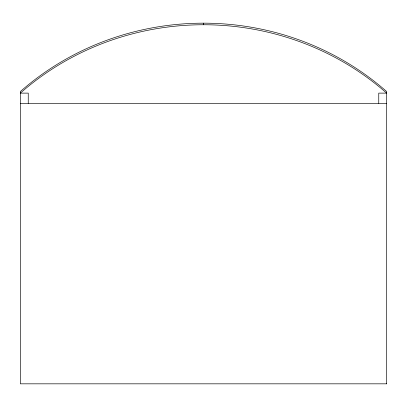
<?xml version="1.0" encoding="UTF-8"?>
<svg xmlns="http://www.w3.org/2000/svg" width="407" height="407" viewBox="0 0 407 407"><rect width="100%" height="100%" fill="white"/><g stroke="black" fill="none" stroke-linecap="round" stroke-linejoin="round"><path stroke-width="0.61" d="M20.35 103.322L386.65 103.322M378.754 103.322L378.754 93.122L386.65 93.122A270.396 258.649 0 0 0 20.35 93.122L28.246 93.122L28.246 103.322M203.5 23.174L203.5 24.756M386.65 383.826L20.35 383.826L20.35 91.539A270.396 258.649 0 0 1 386.65 91.539L386.65 383.826"/></g></svg>
